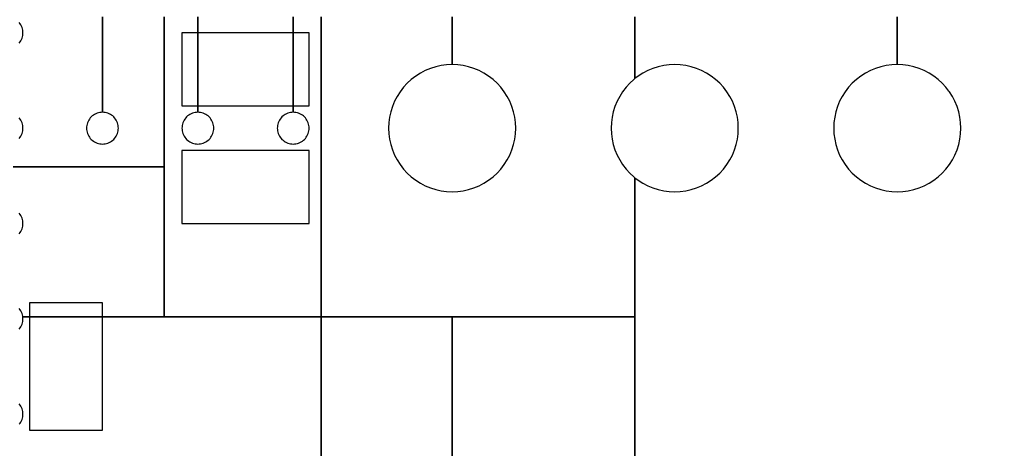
# Model space of a CAD drawing. Extents: x -52 to 52, y -50 to 50.
# Drawn here: x 41.044 to 41.3555, y 4.074 to 4.2091 of the extents above; entities that cross this region are included whole.
import ezdxf

# ---------------------------------------------------------------- set-up
doc = ezdxf.new("R2010")
doc.units = 0
for name, color, linetype in [('helperLayer', 6, 'CONTINUOUS'), ('largegap', 4, 'CONTINUOUS'), ('smallgap', 3, 'CONTINUOUS')]:
    doc.layers.add(name, color=color, linetype=linetype)

# ---------------------------------------------------------------- blocks, each defined once
blk = doc.blocks.new('Markers')
at = {"layer": 'largegap', "linetype": 'CONTINUOUS'}
for points in [[(41.095, 4.172), (41.135, 4.172), (41.135, 4.195), (41.095, 4.195), (41.095, 4.172)], [(41.095, 4.172), (41.135, 4.172), (41.135, 4.195), (41.095, 4.195), (41.095, 4.172)], [(41.095, 4.135), (41.135, 4.135), (41.135, 4.158), (41.095, 4.158), (41.095, 4.135)], [(41.095, 4.135), (41.135, 4.135), (41.135, 4.158), (41.095, 4.158), (41.095, 4.135)], [(41.047, 4.07), (41.07, 4.07), (41.07, 4.11), (41.047, 4.11), (41.047, 4.07)], [(41.047, 4.07), (41.07, 4.07), (41.07, 4.11), (41.047, 4.11), (41.047, 4.07)]]:
    blk.add_lwpolyline(points, close=True, dxfattribs=at)
at = {"layer": 'smallgap', "linetype": 'CONTINUOUS'}
for points in [[(41.089375, 4.200001), (41.089375, 4.152814), (41.04, 4.152814)], [(41.04383, 4.161787), (41.044096, 4.162133), (41.04433, 4.162501), (41.044532, 4.162888), (41.044698, 4.163291), (41.04483, 4.163707), (41.044924, 4.164133), (41.044981, 4.164565), (41.045, 4.165001), (41.044981, 4.165437), (41.044924, 4.165869), (41.04483, 4.166295), (41.044698, 4.166711), (41.044532, 4.167114), (41.04433, 4.167501), (41.044096, 4.167869), (41.04383, 4.168215)], [(41.04383, 4.191787), (41.044096, 4.192133), (41.04433, 4.192501), (41.044532, 4.192888), (41.044698, 4.193291), (41.04483, 4.193707), (41.044924, 4.194133), (41.044981, 4.194565), (41.045, 4.195001), (41.044981, 4.195437), (41.044924, 4.195869), (41.04483, 4.196295), (41.044698, 4.196711), (41.044532, 4.197114), (41.04433, 4.197501), (41.044096, 4.197869), (41.04383, 4.198215)], [(41.07, 4.200001), (41.07, 4.170001), (41.069564, 4.169982), (41.069132, 4.169925), (41.068706, 4.169831), (41.06829, 4.169699), (41.067887, 4.169533), (41.0675, 4.169331), (41.067132, 4.169097), (41.066786, 4.168831), (41.066464, 4.168537), (41.06617, 4.168215), (41.065904, 4.167869), (41.06567, 4.167501), (41.065468, 4.167114), (41.065302, 4.166711), (41.06517, 4.166295), (41.065076, 4.165869), (41.065019, 4.165437), (41.065, 4.165001), (41.065019, 4.164565), (41.065076, 4.164133), (41.06517, 4.163707), (41.065302, 4.163291), (41.065468, 4.162888), (41.06567, 4.162501), (41.065904, 4.162133), (41.06617, 4.161787), (41.066464, 4.161465), (41.066786, 4.161171), (41.067132, 4.160905), (41.0675, 4.160671), (41.067887, 4.160469), (41.06829, 4.160303), (41.068706, 4.160171), (41.069132, 4.160077), (41.069564, 4.16002), (41.07, 4.160001), (41.070436, 4.16002), (41.070868, 4.160077), (41.071294, 4.160171), (41.07171, 4.160303), (41.072113, 4.160469), (41.0725, 4.160671), (41.072868, 4.160905), (41.073214, 4.161171), (41.073536, 4.161465), (41.07383, 4.161787), (41.074096, 4.162133), (41.07433, 4.162501), (41.074532, 4.162888), (41.074698, 4.163291), (41.07483, 4.163707), (41.074924, 4.164133), (41.074981, 4.164565), (41.075, 4.165001), (41.074981, 4.165437), (41.074924, 4.165869), (41.07483, 4.166295), (41.074698, 4.166711), (41.074532, 4.167114), (41.07433, 4.167501), (41.074096, 4.167869), (41.07383, 4.168215), (41.073536, 4.168537), (41.073214, 4.168831), (41.072868, 4.169097), (41.0725, 4.169331), (41.072113, 4.169533), (41.07171, 4.169699), (41.071294, 4.169831), (41.070868, 4.169925), (41.070436, 4.169982), (41.07, 4.170001), (41.07, 4.170001), (41.07, 4.200001)], [(41.13875, 4.200001), (41.13875, 4.105626), (41.089375, 4.105626), (41.089375, 4.200001)], [(41.1, 4.200001), (41.1, 4.170001), (41.099564, 4.169982), (41.099132, 4.169925), (41.098706, 4.169831), (41.09829, 4.169699), (41.097887, 4.169533), (41.0975, 4.169331), (41.097132, 4.169097), (41.096786, 4.168831), (41.096464, 4.168537), (41.09617, 4.168215), (41.095904, 4.167869), (41.09567, 4.167501), (41.095468, 4.167114), (41.095302, 4.166711), (41.09517, 4.166295), (41.095076, 4.165869), (41.095019, 4.165437), (41.095, 4.165001), (41.095019, 4.164565), (41.095076, 4.164133), (41.09517, 4.163707), (41.095302, 4.163291), (41.095468, 4.162888), (41.09567, 4.162501), (41.095904, 4.162133), (41.09617, 4.161787), (41.096464, 4.161465), (41.096786, 4.161171), (41.097132, 4.160905), (41.0975, 4.160671), (41.097887, 4.160469), (41.09829, 4.160303), (41.098706, 4.160171), (41.099132, 4.160077), (41.099564, 4.16002), (41.1, 4.160001), (41.100436, 4.16002), (41.100868, 4.160077), (41.101294, 4.160171), (41.10171, 4.160303), (41.102113, 4.160469), (41.1025, 4.160671), (41.102868, 4.160905), (41.103214, 4.161171), (41.103536, 4.161465), (41.10383, 4.161787), (41.104096, 4.162133), (41.10433, 4.162501), (41.104532, 4.162888), (41.104698, 4.163291), (41.10483, 4.163707), (41.104924, 4.164133), (41.104981, 4.164565), (41.105, 4.165001), (41.104981, 4.165437), (41.104924, 4.165869), (41.10483, 4.166295), (41.104698, 4.166711), (41.104532, 4.167114), (41.10433, 4.167501), (41.104096, 4.167869), (41.10383, 4.168215), (41.103536, 4.168537), (41.103214, 4.168831), (41.102868, 4.169097), (41.1025, 4.169331), (41.102113, 4.169533), (41.10171, 4.169699), (41.101294, 4.169831), (41.100868, 4.169925), (41.100436, 4.169982), (41.1, 4.170001), (41.1, 4.200001)], [(41.13, 4.200001), (41.13, 4.170001), (41.129564, 4.169982), (41.129132, 4.169925), (41.128706, 4.169831), (41.12829, 4.169699), (41.127887, 4.169533), (41.1275, 4.169331), (41.127132, 4.169097), (41.126786, 4.168831), (41.126464, 4.168537), (41.12617, 4.168215), (41.125904, 4.167869), (41.12567, 4.167501), (41.125468, 4.167114), (41.125302, 4.166711), (41.12517, 4.166295), (41.125076, 4.165869), (41.125019, 4.165437), (41.125, 4.165001), (41.125019, 4.164565), (41.125076, 4.164133), (41.12517, 4.163707), (41.125302, 4.163291), (41.125468, 4.162888), (41.12567, 4.162501), (41.125904, 4.162133), (41.12617, 4.161787), (41.126464, 4.161465), (41.126786, 4.161171), (41.127132, 4.160905), (41.1275, 4.160671), (41.127887, 4.160469), (41.12829, 4.160303), (41.128706, 4.160171), (41.129132, 4.160077), (41.129564, 4.16002), (41.13, 4.160001), (41.130436, 4.16002), (41.130868, 4.160077), (41.131294, 4.160171), (41.13171, 4.160303), (41.132113, 4.160469), (41.1325, 4.160671), (41.132868, 4.160905), (41.133214, 4.161171), (41.133536, 4.161465), (41.13383, 4.161787), (41.134096, 4.162133), (41.13433, 4.162501), (41.134532, 4.162888), (41.134698, 4.163291), (41.13483, 4.163707), (41.134924, 4.164133), (41.134981, 4.164565), (41.135, 4.165001), (41.134981, 4.165437), (41.134924, 4.165869), (41.13483, 4.166295), (41.134698, 4.166711), (41.134532, 4.167114), (41.13433, 4.167501), (41.134096, 4.167869), (41.13383, 4.168215), (41.133536, 4.168537), (41.133214, 4.168831), (41.132868, 4.169097), (41.1325, 4.169331), (41.132113, 4.169533), (41.13171, 4.169699), (41.131294, 4.169831), (41.130868, 4.169925), (41.130436, 4.169982), (41.13, 4.170001), (41.13, 4.170001), (41.13, 4.200001)], [(41.2375, 4.200001), (41.2375, 4.180595), (41.237144, 4.180322), (41.235858, 4.179143), (41.234679, 4.177857), (41.233617, 4.176473), (41.232679, 4.175001), (41.231874, 4.173453), (41.231206, 4.171841), (41.230681, 4.170177), (41.230304, 4.168474), (41.230076, 4.166744), (41.23, 4.165001), (41.230076, 4.163258), (41.230304, 4.161528), (41.230681, 4.159825), (41.231206, 4.158161), (41.231874, 4.156549), (41.232679, 4.155001), (41.233617, 4.153529), (41.234679, 4.152145), (41.235858, 4.150859), (41.237144, 4.14968), (41.2375, 4.149407), (41.2375, 4.105626), (41.18, 4.105626), (41.13875, 4.105626), (41.13875, 4.200001)], [(41.18, 4.200001), (41.18, 4.185001), (41.178257, 4.184925), (41.176527, 4.184697), (41.174824, 4.18432), (41.17316, 4.183795), (41.171548, 4.183127), (41.17, 4.182322), (41.168528, 4.181384), (41.167144, 4.180322), (41.165858, 4.179143), (41.164679, 4.177857), (41.163617, 4.176473), (41.162679, 4.175001), (41.161874, 4.173453), (41.161206, 4.171841), (41.160681, 4.170177), (41.160304, 4.168474), (41.160076, 4.166744), (41.16, 4.165001), (41.160076, 4.163258), (41.160304, 4.161528), (41.160681, 4.159825), (41.161206, 4.158161), (41.161874, 4.156549), (41.162679, 4.155001), (41.163617, 4.153529), (41.164679, 4.152145), (41.165858, 4.150859), (41.167144, 4.14968), (41.168528, 4.148618), (41.17, 4.14768), (41.171548, 4.146875), (41.17316, 4.146207), (41.174824, 4.145682), (41.176527, 4.145305), (41.178257, 4.145077), (41.18, 4.145001), (41.181743, 4.145077), (41.183473, 4.145305), (41.185176, 4.145682), (41.18684, 4.146207), (41.188452, 4.146875), (41.19, 4.14768), (41.191472, 4.148618), (41.192856, 4.14968), (41.194142, 4.150859), (41.195321, 4.152145), (41.196383, 4.153529), (41.197321, 4.155001), (41.198126, 4.156549), (41.198794, 4.158161), (41.199319, 4.159825), (41.199696, 4.161528), (41.199924, 4.163258), (41.2, 4.165001), (41.199924, 4.166744), (41.199696, 4.168474), (41.199319, 4.170177), (41.198794, 4.171841), (41.198126, 4.173453), (41.197321, 4.175001), (41.196383, 4.176473), (41.195321, 4.177857), (41.194142, 4.179143), (41.192856, 4.180322), (41.191472, 4.181384), (41.19, 4.182322), (41.188452, 4.183127), (41.18684, 4.183795), (41.185176, 4.18432), (41.183473, 4.184697), (41.181743, 4.184925), (41.18, 4.185001), (41.18, 4.185001), (41.18, 4.200001)], [(41.2375, 4.011251), (41.2375, 4.149407), (41.238528, 4.148618), (41.24, 4.14768), (41.241548, 4.146875), (41.24316, 4.146207), (41.244824, 4.145682), (41.246527, 4.145305), (41.248257, 4.145077), (41.25, 4.145001), (41.251743, 4.145077), (41.253473, 4.145305), (41.255176, 4.145682), (41.25684, 4.146207), (41.258452, 4.146875), (41.26, 4.14768), (41.261472, 4.148618), (41.262856, 4.14968), (41.264142, 4.150859), (41.265321, 4.152145), (41.266383, 4.153529), (41.267321, 4.155001), (41.268126, 4.156549), (41.268794, 4.158161), (41.269319, 4.159825), (41.269696, 4.161528), (41.269924, 4.163258), (41.27, 4.165001), (41.269924, 4.166744), (41.269696, 4.168474), (41.269319, 4.170177), (41.268794, 4.171841), (41.268126, 4.173453), (41.267321, 4.175001), (41.266383, 4.176473), (41.265321, 4.177857), (41.264142, 4.179143), (41.262856, 4.180322), (41.261472, 4.181384), (41.26, 4.182322), (41.258452, 4.183127), (41.25684, 4.183795), (41.255176, 4.18432), (41.253473, 4.184697), (41.251743, 4.184925), (41.25, 4.185001), (41.248257, 4.184925), (41.246527, 4.184697), (41.244824, 4.18432), (41.24316, 4.183795), (41.241548, 4.183127), (41.24, 4.182322), (41.238528, 4.181384), (41.2375, 4.180595), (41.2375, 4.200001)], [(41.32, 4.200001), (41.32, 4.185001), (41.318257, 4.184925), (41.316527, 4.184697), (41.314824, 4.18432), (41.31316, 4.183795), (41.311548, 4.183127), (41.31, 4.182322), (41.308528, 4.181384), (41.307144, 4.180322), (41.305858, 4.179143), (41.304679, 4.177857), (41.303617, 4.176473), (41.302679, 4.175001), (41.301874, 4.173453), (41.301206, 4.171841), (41.300681, 4.170177), (41.300304, 4.168474), (41.300076, 4.166744), (41.3, 4.165001), (41.300076, 4.163258), (41.300304, 4.161528), (41.300681, 4.159825), (41.301206, 4.158161), (41.301874, 4.156549), (41.302679, 4.155001), (41.303617, 4.153529), (41.304679, 4.152145), (41.305858, 4.150859), (41.307144, 4.14968), (41.308528, 4.148618), (41.31, 4.14768), (41.311548, 4.146875), (41.31316, 4.146207), (41.314824, 4.145682), (41.316527, 4.145305), (41.318257, 4.145077), (41.32, 4.145001), (41.321743, 4.145077), (41.323473, 4.145305), (41.325176, 4.145682), (41.32684, 4.146207), (41.328452, 4.146875), (41.33, 4.14768), (41.331472, 4.148618), (41.332856, 4.14968), (41.334142, 4.150859), (41.335321, 4.152145), (41.336383, 4.153529), (41.337321, 4.155001), (41.338126, 4.156549), (41.338794, 4.158161), (41.339319, 4.159825), (41.339696, 4.161528), (41.339924, 4.163258), (41.34, 4.165001), (41.339924, 4.166744), (41.339696, 4.168474), (41.339319, 4.170177), (41.338794, 4.171841), (41.338126, 4.173453), (41.337321, 4.175001), (41.336383, 4.176473), (41.33625, 4.176646), (41.335321, 4.177857), (41.334142, 4.179143), (41.332856, 4.180322), (41.331472, 4.181384), (41.33, 4.182322), (41.328452, 4.183127), (41.32684, 4.183795), (41.325176, 4.18432), (41.323473, 4.184697), (41.321743, 4.184925), (41.32, 4.185001), (41.32, 4.185001), (41.32, 4.200001)], [(41.04, 4.152814), (41.089375, 4.152814), (41.089375, 4.105626), (41.044956, 4.105626), (41.044924, 4.105869), (41.04483, 4.106295), (41.044698, 4.106711), (41.044532, 4.107114), (41.04433, 4.107501), (41.044096, 4.107869), (41.04383, 4.108215)], [(41.04383, 4.131787), (41.044096, 4.132133), (41.04433, 4.132501), (41.044532, 4.132888), (41.044698, 4.133291), (41.04483, 4.133707), (41.044924, 4.134133), (41.044981, 4.134565), (41.045, 4.135001), (41.044981, 4.135437), (41.044924, 4.135869), (41.04483, 4.136295), (41.044698, 4.136711), (41.044532, 4.137114), (41.04433, 4.137501), (41.044096, 4.137869), (41.04383, 4.138215)], [(41.04383, 4.071787), (41.044096, 4.072133), (41.04433, 4.072501), (41.044532, 4.072888), (41.044698, 4.073291), (41.04483, 4.073707), (41.044924, 4.074133), (41.044981, 4.074565), (41.045, 4.075001), (41.044981, 4.075437), (41.044924, 4.075869), (41.04483, 4.076295), (41.044698, 4.076711), (41.044532, 4.077114), (41.04433, 4.077501), (41.044096, 4.077869), (41.04383, 4.078215)], [(41.04383, 4.101787), (41.044096, 4.102133), (41.04433, 4.102501), (41.044532, 4.102888), (41.044698, 4.103291), (41.04483, 4.103707), (41.044924, 4.104133), (41.044981, 4.104565), (41.045, 4.105001), (41.044981, 4.105437), (41.044981, 4.105437), (41.044956, 4.105626), (41.13875, 4.105626), (41.13875, 4.011251)], [(41.18, 4.027501), (41.18, 4.105626), (41.2375, 4.105626), (41.2375, 4.011251)], [(41.13875, 4.011251), (41.13875, 4.105626), (41.18, 4.105626), (41.18, 4.027501)]]:
    blk.add_lwpolyline(points, dxfattribs=at)

msp = doc.modelspace()

# ---------------------------------------------------------------- linework, layer by layer
at = {"layer": 'helperLayer', "linetype": 'CONTINUOUS'}
msp.add_circle((0, 0), 50, dxfattribs=at)

# ---------------------------------------------------------------- block references
msp.add_blockref('Markers', (0, 0.01))

doc.saveas('drawing.dxf')
